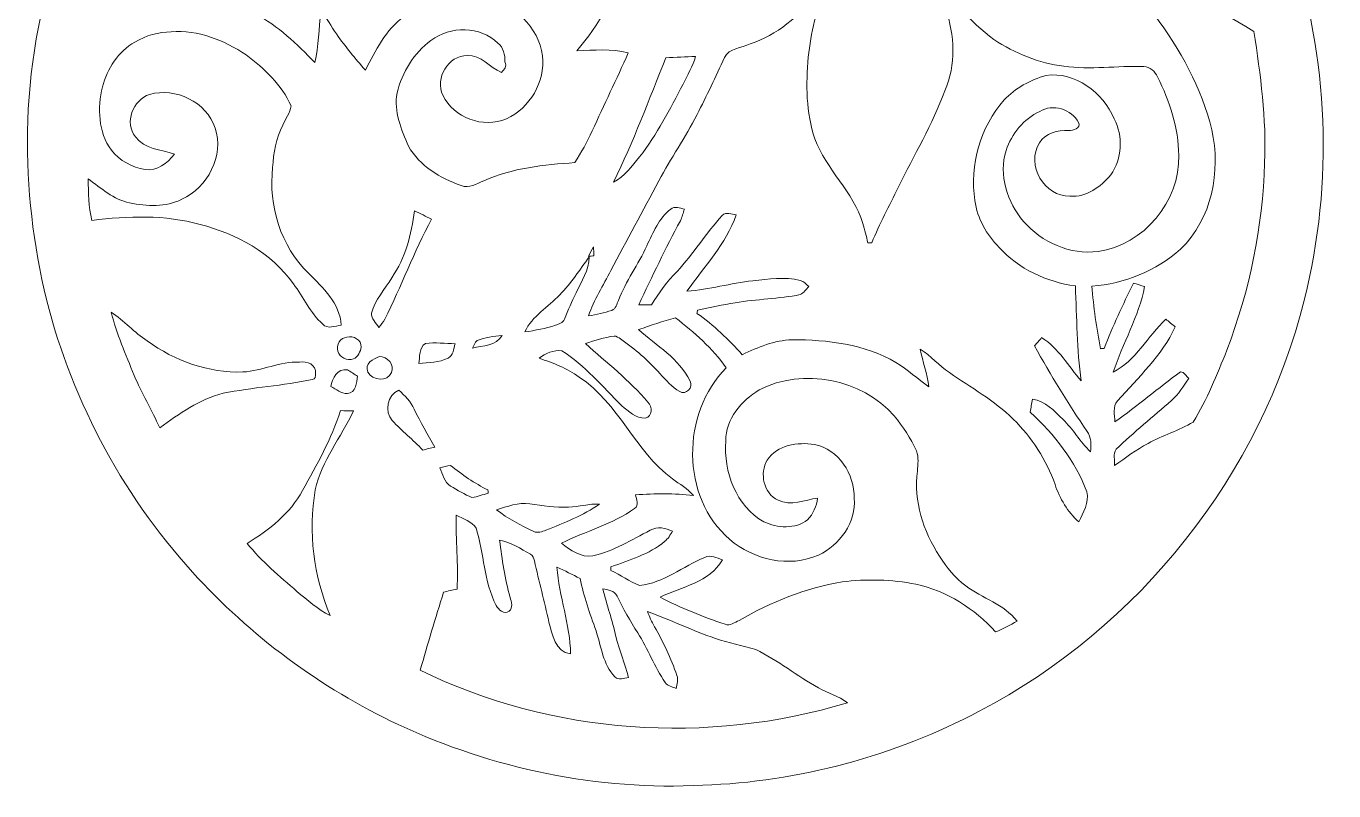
# Model space of a CAD drawing. Header units: centimetres. Extents: x -15.2 to 15.4, y -16.2 to 16.3.
# Drawn here: x -15.16 to 15.38, y -16.21 to 1.65 of the extents above; entities that cross this region are included whole.
import ezdxf

# ---------------------------------------------------------------- set-up
doc = ezdxf.new("R2010")
doc.units = ezdxf.units.CM
doc.header["$MEASUREMENT"] = 0
doc.layers.add('Layer 1', color=7, linetype='Continuous')

msp = doc.modelspace()

# ---------------------------------------------------------------- linework, layer by layer
at = {"layer": 'Layer 1', "color": 253, "lineweight": 9}
for points, knots in [([(-1.9991, 15.10777), (-1.53308, 15.87329), (-0.5386, 16.25571), (0.32324, 16.02958), (0.32324, 16.02958), (1.0683, 15.85918), (1.66979, 15.23688), (1.87475, 14.5091), (1.87475, 14.5091), (1.92591, 14.27944), (1.90686, 14.04132), (1.93473, 13.80884), (1.93473, 13.80884), (1.95272, 13.68008), (2.15521, 13.74287), (2.22436, 13.69066), (2.22436, 13.69066), (4.87195, 13.30331), (7.41232, 12.20229), (9.49723, 10.52377), (9.49723, 10.52377), (11.73984, 8.7366), (13.46351, 6.29891), (14.36698, 3.57476), (14.36698, 3.57476), (15.25562, 0.91587), (15.37839, -2.00231), (14.68942, -4.72117), (14.68942, -4.72117), (13.684, -8.81657), (10.83073, -12.39586), (7.09834, -14.34601), (7.09834, -14.34601), (5.11114, -15.39129), (2.88899, -15.99594), (0.64356, -16.07392), (0.64356, -16.07392), (-1.79872, -16.20549), (-4.26146, -15.6901), (-6.47409, -14.65716), (-6.47409, -14.65716), (-8.28595, -13.79815), (-9.93413, -12.58812), (-11.27574, -11.09587), (-11.27574, -11.09587), (-12.96308, -9.2392), (-14.17099, -6.94897), (-14.73896, -4.50456), (-14.73896, -4.50456), (-15.03918, -3.21128), (-15.16194, -1.87884), (-15.12526, -0.55274), (-15.12526, -0.55274), (-15.01166, 2.37743), (-14.00519, 5.26668), (-12.26811, 7.62994), (-12.26811, 7.62994), (-10.55184, 10.00484), (-8.11379, 11.83787), (-5.37695, 12.87363), (-5.37695, 12.87363), (-4.39693, 13.25216), (-3.37141, 13.49275), (-2.33953, 13.67972), (-2.33953, 13.67972), (-2.34694, 14.1722), (-2.29826, 14.69678), (-1.9991, 15.10777), (-1.9991, 15.10777), (-1.9991, 15.10777), (-1.9991, 15.10777), (-1.9991, 15.10777)], [0, 0, 0, 0, 0.05263158, 0.05263158, 0.05263158, 0.05263158, 0.10526316, 0.10526316, 0.10526316, 0.10526316, 0.15789474, 0.15789474, 0.15789474, 0.15789474, 0.21052632, 0.21052632, 0.21052632, 0.21052632, 0.26315789, 0.26315789, 0.26315789, 0.26315789, 0.31578947, 0.31578947, 0.31578947, 0.31578947, 0.36842105, 0.36842105, 0.36842105, 0.36842105, 0.42105263, 0.42105263, 0.42105263, 0.42105263, 0.47368421, 0.47368421, 0.47368421, 0.47368421, 0.52631579, 0.52631579, 0.52631579, 0.52631579, 0.57894737, 0.57894737, 0.57894737, 0.57894737, 0.63157895, 0.63157895, 0.63157895, 0.63157895, 0.68421053, 0.68421053, 0.68421053, 0.68421053, 0.73684211, 0.73684211, 0.73684211, 0.73684211, 0.78947368, 0.78947368, 0.78947368, 0.78947368, 0.84210526, 0.84210526, 0.84210526, 0.84210526, 0.89473684, 0.89473684, 0.89473684, 0.89473684, 1, 1, 1, 1]), ([(-10.1532, 6.50281), (-10.34617, 6.19554), (-10.63933, 5.974), (-10.87569, 5.70342), (-10.87569, 5.70342), (-10.54091, 5.60499), (-10.1913, 5.51221), (-9.90414, 5.30478), (-9.90414, 5.30478), (-9.47728, 5.02114), (-9.07512, 4.63803), (-8.91883, 4.13603), (-8.91883, 4.13603), (-8.79607, 3.69717), (-8.84192, 3.21492), (-9.02326, 2.79865), (-9.02326, 2.79865), (-9.18201, 2.42999), (-9.50656, 2.17705), (-9.8156, 1.93998), (-9.8156, 1.93998), (-9.27514, 1.66094), (-8.83558, 1.2369), (-8.42, 0.80051), (-8.42, 0.80051), (-8.32616, 1.19104), (-8.32475, 1.59497), (-8.28595, 1.99219), (-8.28595, 1.99219), (-8.12261, 1.85038), (-8.04254, 1.64083), (-7.91589, 1.46973), (-7.91589, 1.46973), (-7.70563, 1.17622), (-7.47668, 0.89576), (-7.23961, 0.62377), (-7.23961, 0.62377), (-7.00219, 1.08062), (-6.76336, 1.56251), (-6.34109, 1.87966), (-6.34109, 1.87966), (-5.82251, 2.31287), (-5.09226, 2.47268), (-4.43926, 2.29417), (-4.43926, 2.29417), (-3.77781, 2.18834), (-3.18796, 1.63377), (-3.10224, 0.96032), (-3.10224, 0.96032), (-3.03521, 0.35354), (-3.39681, -0.25853), (-3.94608, -0.51217), (-3.94608, -0.51217), (-4.4883, -0.73972), (-5.17692, -0.49207), (-5.43127, 0.03957), (-5.43127, 0.03957), (-5.62319, 0.42974), (-5.30075, 0.97302), (-4.86189, 0.9642), (-4.86189, 0.9642), (-4.53451, 0.99136), (-4.33484, 0.67916), (-4.05897, 0.57403), (-4.05897, 0.57403), (-3.99335, 0.63576), (-3.92879, 0.71831), (-3.98065, 0.82238), (-3.98065, 0.82238), (-3.97677, 0.97972), (-4.01522, 1.154), (-4.1454, 1.25524), (-4.1454, 1.25524), (-4.55497, 1.66023), (-5.26088, 1.66376), (-5.7075, 1.31592), (-5.7075, 1.31592), (-6.11143, 1.02841), (-6.38377, 0.57262), (-6.49631, 0.09319), (-6.49631, 0.09319), (-6.58345, -0.34355), (-6.39894, -0.76088), (-6.2342, -1.15282), (-6.2342, -1.15282), (-5.97208, -1.61178), (-5.48913, -1.90212), (-5.00089, -2.07145), (-5.00089, -2.07145), (-4.81815, -2.14412), (-4.6407, -2.02206), (-4.47525, -1.96068), (-4.47525, -1.96068), (-3.8085, -1.658), (-3.07013, -1.58497), (-2.34835, -1.53347), (-2.34835, -1.53347), (-2.1963, -1.2964), (-2.06189, -1.0484), (-1.94089, -0.7944), (-1.94089, -0.7944), (-1.6689, -0.18303), (-1.36763, 0.41563), (-1.10199, 1.02946), (-1.10199, 1.02946), (-1.49322, 1.13918), (-1.90032, 1.08732), (-2.30037, 1.07885), (-2.30037, 1.07885), (-1.78391, 1.68598), (-1.40573, 2.39225), (-1.02473, 3.08757), (-1.02473, 3.08757), (-0.74603, 3.57723), (-0.27719, 3.91378), (0.17472, 4.23057), (0.17472, 4.23057), (0.03219, 4.27502), (-0.11774, 4.39708), (-0.27049, 4.34593), (-0.27049, 4.34593), (-0.8307, 3.99562), (-1.31612, 3.52043), (-1.92219, 3.24526), (-1.92219, 3.24526), (-2.03967, 3.17224), (-2.22876, 3.29712), (-2.12398, 3.44493), (-2.12398, 3.44493), (-1.69994, 3.81253), (-1.24098, 4.13779), (-0.80742, 4.4941), (-0.80742, 4.4941), (-0.80636, 4.52161), (-0.80389, 4.57594), (-0.80248, 4.6031), (-0.80248, 4.6031), (-0.96899, 4.62392), (-1.15349, 4.66731), (-1.30377, 4.56853), (-1.30377, 4.56853), (-1.81636, 4.27149), (-2.33353, 3.93847), (-2.92655, 3.8337), (-2.92655, 3.8337), (-2.95054, 3.92295), (-2.98017, 4.01608), (-3.00346, 4.10357), (-3.00346, 4.10357), (-2.54661, 4.35404), (-2.04214, 4.53078), (-1.6629, 4.90508), (-1.6629, 4.90508), (-2.25345, 4.85393), (-2.84047, 4.76997), (-3.43138, 4.72481), (-3.43138, 4.72481), (-3.46242, 4.79607), (-3.4977, 4.86628), (-3.51499, 4.94212), (-3.51499, 4.94212), (-3.40704, 5.08041), (-3.21971, 5.09311), (-3.06026, 5.12274), (-3.06026, 5.12274), (-2.7043, 5.16684), (-2.35223, 5.23387), (-1.99981, 5.29984), (-1.99981, 5.29984), (-2.26439, 5.55102), (-2.61505, 5.6759), (-2.92056, 5.8664), (-2.92056, 5.8664), (-3.02709, 5.90238), (-3.14104, 6.03044), (-3.25816, 5.95953), (-3.25816, 5.95953), (-3.52804, 5.81384), (-3.78662, 5.63956), (-4.08225, 5.54643), (-4.08225, 5.54643), (-4.82838, 5.26562), (-5.65494, 5.29878), (-6.42258, 5.472), (-6.42258, 5.472), (-7.65695, 5.75598), (-8.76996, 6.41356), (-9.78385, 7.15192), (-9.78385, 7.15192), (-9.91896, 6.94202), (-10.00398, 6.70425), (-10.1532, 6.50281), (-10.1532, 6.50281), (-10.1532, 6.50281), (-10.1532, 6.50281), (-10.1532, 6.50281)], [0, 0, 0, 0, 0.02, 0.02, 0.02, 0.02, 0.04, 0.04, 0.04, 0.04, 0.06, 0.06, 0.06, 0.06, 0.08, 0.08, 0.08, 0.08, 0.1, 0.1, 0.1, 0.1, 0.12, 0.12, 0.12, 0.12, 0.14, 0.14, 0.14, 0.14, 0.16, 0.16, 0.16, 0.16, 0.18, 0.18, 0.18, 0.18, 0.2, 0.2, 0.2, 0.2, 0.22, 0.22, 0.22, 0.22, 0.24, 0.24, 0.24, 0.24, 0.26, 0.26, 0.26, 0.26, 0.28, 0.28, 0.28, 0.28, 0.3, 0.3, 0.3, 0.3, 0.32, 0.32, 0.32, 0.32, 0.34, 0.34, 0.34, 0.34, 0.36, 0.36, 0.36, 0.36, 0.38, 0.38, 0.38, 0.38, 0.4, 0.4, 0.4, 0.4, 0.42, 0.42, 0.42, 0.42, 0.44, 0.44, 0.44, 0.44, 0.46, 0.46, 0.46, 0.46, 0.48, 0.48, 0.48, 0.48, 0.5, 0.5, 0.5, 0.5, 0.52, 0.52, 0.52, 0.52, 0.54, 0.54, 0.54, 0.54, 0.56, 0.56, 0.56, 0.56, 0.58, 0.58, 0.58, 0.58, 0.6, 0.6, 0.6, 0.6, 0.62, 0.62, 0.62, 0.62, 0.64, 0.64, 0.64, 0.64, 0.66, 0.66, 0.66, 0.66, 0.68, 0.68, 0.68, 0.68, 0.7, 0.7, 0.7, 0.7, 0.72, 0.72, 0.72, 0.72, 0.74, 0.74, 0.74, 0.74, 0.76, 0.76, 0.76, 0.76, 0.78, 0.78, 0.78, 0.78, 0.8, 0.8, 0.8, 0.8, 0.82, 0.82, 0.82, 0.82, 0.84, 0.84, 0.84, 0.84, 0.86, 0.86, 0.86, 0.86, 0.88, 0.88, 0.88, 0.88, 0.9, 0.9, 0.9, 0.9, 0.92, 0.92, 0.92, 0.92, 0.94, 0.94, 0.94, 0.94, 0.96, 0.96, 0.96, 0.96, 1, 1, 1, 1]), ([(5.47274, 3.92824), (5.30059, 3.7455), (5.35985, 3.46046), (5.49709, 3.27595), (5.49709, 3.27595), (5.79024, 2.88508), (6.13103, 2.51501), (6.312, 2.05428), (6.312, 2.05428), (6.5272, 1.44398), (6.55718, 0.74654), (6.29472, 0.14505), (6.29472, 0.14505), (6.00262, -0.64094), (5.57611, -1.36554), (5.20109, -2.11273), (5.20109, -2.11273), (4.99543, -2.54382), (4.77424, -2.96751), (4.58514, -3.40636), (4.58514, -3.40636), (4.56328, -3.40672), (4.51953, -3.40742), (4.49766, -3.40777), (4.49766, -3.40777), (4.4585, -3.25608), (4.41829, -3.10368), (4.37559, -2.95375), (4.37559, -2.95375), (4.16005, -2.21186), (3.51729, -1.69645), (3.25694, -0.97572), (3.25694, -0.97572), (3.04774, -0.36436), (3.05021, 0.29428), (3.10418, 0.93069), (3.10418, 0.93069), (3.17086, 1.4916), (3.26681, 2.08286), (3.60478, 2.55205), (3.60478, 2.55205), (3.87112, 2.99726), (4.27893, 3.33381), (4.55022, 3.77443), (4.55022, 3.77443), (4.4592, 3.79277), (4.36854, 3.80971), (4.27788, 3.82593), (4.27788, 3.82593), (4.01188, 3.31299), (3.63406, 2.87061), (3.28904, 2.41024), (3.28904, 2.41024), (2.8971, 1.88742), (2.375, 1.44151), (1.74528, 1.23972), (1.74528, 1.23972), (1.54914, 1.14024), (1.25492, 1.14482), (1.14768, 0.9194), (1.14768, 0.9194), (0.93425, 0.4749), (0.73669, 0.02228), (0.50527, -0.41375), (0.50527, -0.41375), (0.23716, -0.94574), (-0.10962, -1.43292), (-0.38549, -1.96068), (-0.38549, -1.96068), (-0.75274, -2.66094), (-1.14114, -3.34957), (-1.50486, -4.0516), (-1.50486, -4.0516), (-1.68477, -4.40226), (-1.90456, -4.73634), (-2.02521, -5.11487), (-2.02521, -5.11487), (-1.84176, -5.08559), (-1.66114, -5.04078), (-1.48404, -4.98399), (-1.48404, -4.98399), (-1.38562, -4.95047), (-1.36833, -4.83511), (-1.32776, -4.75292), (-1.32776, -4.75292), (-1.15808, -4.30207), (-0.8628, -3.91436), (-0.66736, -3.47551), (-0.66736, -3.47551), (-0.51884, -3.17141), (-0.38585, -2.83239), (-0.10856, -2.62108), (-0.10856, -2.62108), (-0.01684, -2.53818), (0.10804, -2.60027), (0.21141, -2.62143), (0.21141, -2.62143), (0.18036, -2.70998), (0.1592, -2.80417), (0.11898, -2.89025), (0.11898, -2.89025), (-0.23204, -3.53089), (-0.53966, -4.19448), (-0.85645, -4.85205), (-0.85645, -4.85205), (-0.75803, -4.8531), (-0.65925, -4.85416), (-0.56047, -4.85488), (-0.56047, -4.85488), (-0.38232, -4.579), (-0.19323, -4.31018), (0.03854, -4.07594), (0.03854, -4.07594), (0.42096, -3.66495), (0.71447, -3.18059), (1.09653, -2.7696), (1.09653, -2.7696), (1.18296, -2.67611), (1.31384, -2.73573), (1.41755, -2.7569), (1.41755, -2.7569), (1.18366, -3.43564), (0.67284, -3.95987), (0.27103, -4.53913), (0.27103, -4.53913), (0.78926, -4.49645), (1.29161, -4.35004), (1.80843, -4.29466), (1.80843, -4.29466), (2.17639, -4.26079), (2.55315, -4.18988), (2.91792, -4.28443), (2.91792, -4.28443), (2.9987, -4.30665), (3.05374, -4.37544), (3.11653, -4.42695), (3.11653, -4.42695), (3.05338, -4.49327), (2.99976, -4.57512), (2.91545, -4.61605), (2.91545, -4.61605), (2.4145, -4.71552), (1.90156, -4.72188), (1.3985, -4.80583), (1.3985, -4.80583), (1.10323, -4.85346), (0.81113, -4.91837), (0.51938, -4.98222), (0.51938, -4.98222), (0.5155, -5.00092), (0.50809, -5.03831), (0.50456, -5.05736), (0.50456, -5.05736), (0.9025, -5.32443), (1.23834, -5.6698), (1.5629, -6.0201), (1.5629, -6.0201), (1.92838, -5.84583), (2.31326, -5.68355), (2.72354, -5.67121), (2.72354, -5.67121), (3.55433, -5.66838), (4.42393, -5.77351), (5.15135, -6.20461), (5.15135, -6.20461), (5.429, -6.36336), (5.65866, -6.59019), (5.92112, -6.77117), (5.92112, -6.77117), (5.88232, -6.47025), (5.77719, -6.1852), (5.71969, -5.88887), (5.71969, -5.88887), (5.96275, -6.05009), (6.15925, -6.27058), (6.39879, -6.43673), (6.39879, -6.43673), (6.90149, -6.78951), (7.45006, -7.08796), (7.89104, -7.52188), (7.89104, -7.52188), (8.32354, -7.95156), (8.66008, -8.47579), (8.86788, -9.04941), (8.86788, -9.04941), (8.97406, -9.38208), (9.1628, -9.68934), (9.42068, -9.92606), (9.42068, -9.92606), (9.51699, -9.70451), (9.67467, -9.47626), (9.60695, -9.22403), (9.60695, -9.22403), (9.3406, -8.50118), (8.85341, -7.88136), (8.28897, -7.3656), (8.28897, -7.3656), (8.30342, -7.26082), (8.32177, -7.15993), (8.33871, -7.05692), (8.33871, -7.05692), (8.6368, -7.09925), (8.84459, -7.32997), (9.04815, -7.52893), (9.04815, -7.52893), (9.28733, -7.76106), (9.45702, -8.05387), (9.69372, -8.28811), (9.69372, -8.28811), (9.7156, -8.12688), (9.71737, -7.94556), (9.61647, -7.80975), (9.61647, -7.80975), (9.17021, -7.16734), (8.76698, -6.49565), (8.3881, -5.81197), (8.3881, -5.81197), (8.44349, -5.74846), (8.49887, -5.68532), (8.55426, -5.62182), (8.55426, -5.62182), (8.95325, -5.86947), (9.17797, -6.28927), (9.47994, -6.63182), (9.47994, -6.63182), (9.372, -5.89734), (9.37976, -5.15402), (9.34166, -4.41426), (9.34166, -4.41426), (8.66962, -4.32217), (8.02015, -4.01843), (7.56013, -3.51326), (7.56013, -3.51326), (7.26874, -3.21481), (7.05213, -2.83945), (6.99427, -2.42211), (6.99427, -2.42211), (6.87362, -1.58921), (7.1188, -0.70585), (7.67584, -0.07085), (7.67584, -0.07085), (7.94078, 0.20361), (8.28685, 0.39729), (8.65268, 0.50065), (8.65268, 0.50065), (9.34307, 0.59943), (9.98724, 0.10342), (10.24794, -0.51006), (10.24794, -0.51006), (10.46102, -0.91716), (10.43562, -1.44598), (10.16645, -1.82027), (10.16645, -1.82027), (9.93327, -2.09826), (9.60024, -2.35085), (9.21642, -2.31522), (9.21642, -2.31522), (8.61882, -2.34097), (8.18067, -1.57968), (8.50169, -1.0745), (8.50169, -1.0745), (8.64245, -0.84379), (8.92891, -0.76441), (9.18607, -0.78558), (9.18607, -0.78558), (9.28662, -0.78452), (9.47712, -0.73337), (9.41504, -0.59931), (9.41504, -0.59931), (9.26016, -0.28781), (8.8079, -0.1474), (8.5084, -0.33896), (8.5084, -0.33896), (8.13056, -0.51323), (7.85717, -0.86037), (7.72347, -1.24807), (7.72347, -1.24807), (7.54567, -1.82592), (7.74992, -2.45916), (8.13127, -2.90754), (8.13127, -2.90754), (8.5592, -3.39119), (9.21748, -3.69882), (9.87047, -3.60674), (9.87047, -3.60674), (10.93798, -3.46492), (11.79064, -2.43658), (11.75501, -1.36413), (11.75501, -1.36413), (11.75078, -0.72419), (11.54758, -0.10013), (11.26077, 0.46678), (11.26077, 0.46678), (11.20468, 0.59802), (11.08544, 0.69785), (10.94045, 0.70879), (10.94045, 0.70879), (10.31885, 0.73137), (9.69372, 0.62977), (9.07425, 0.71902), (9.07425, 0.71902), (8.48758, 0.78464), (7.93372, 1.02594), (7.43807, 1.33815), (7.43807, 1.33815), (6.88068, 1.76077), (6.37268, 2.29982), (6.15466, 2.97786), (6.15466, 2.97786), (6.04565, 3.31829), (6.00226, 3.69117), (5.78107, 3.98504), (5.78107, 3.98504), (5.70734, 4.07923), (5.48862, 4.08946), (5.47274, 3.92824), (5.47274, 3.92824), (5.47274, 3.92824), (5.47274, 3.92824), (5.47274, 3.92824)], [0, 0, 0, 0, 0.01234568, 0.01234568, 0.01234568, 0.01234568, 0.02469136, 0.02469136, 0.02469136, 0.02469136, 0.03703704, 0.03703704, 0.03703704, 0.03703704, 0.04938272, 0.04938272, 0.04938272, 0.04938272, 0.0617284, 0.0617284, 0.0617284, 0.0617284, 0.07407407, 0.07407407, 0.07407407, 0.07407407, 0.08641975, 0.08641975, 0.08641975, 0.08641975, 0.09876543, 0.09876543, 0.09876543, 0.09876543, 0.11111111, 0.11111111, 0.11111111, 0.11111111, 0.12345679, 0.12345679, 0.12345679, 0.12345679, 0.13580247, 0.13580247, 0.13580247, 0.13580247, 0.14814815, 0.14814815, 0.14814815, 0.14814815, 0.16049383, 0.16049383, 0.16049383, 0.16049383, 0.17283951, 0.17283951, 0.17283951, 0.17283951, 0.18518519, 0.18518519, 0.18518519, 0.18518519, 0.19753086, 0.19753086, 0.19753086, 0.19753086, 0.20987654, 0.20987654, 0.20987654, 0.20987654, 0.22222222, 0.22222222, 0.22222222, 0.22222222, 0.2345679, 0.2345679, 0.2345679, 0.2345679, 0.24691358, 0.24691358, 0.24691358, 0.24691358, 0.25925926, 0.25925926, 0.25925926, 0.25925926, 0.27160494, 0.27160494, 0.27160494, 0.27160494, 0.28395062, 0.28395062, 0.28395062, 0.28395062, 0.2962963, 0.2962963, 0.2962963, 0.2962963, 0.30864198, 0.30864198, 0.30864198, 0.30864198, 0.32098765, 0.32098765, 0.32098765, 0.32098765, 0.33333333, 0.33333333, 0.33333333, 0.33333333, 0.34567901, 0.34567901, 0.34567901, 0.34567901, 0.35802469, 0.35802469, 0.35802469, 0.35802469, 0.37037037, 0.37037037, 0.37037037, 0.37037037, 0.38271605, 0.38271605, 0.38271605, 0.38271605, 0.39506173, 0.39506173, 0.39506173, 0.39506173, 0.40740741, 0.40740741, 0.40740741, 0.40740741, 0.41975309, 0.41975309, 0.41975309, 0.41975309, 0.43209877, 0.43209877, 0.43209877, 0.43209877, 0.44444444, 0.44444444, 0.44444444, 0.44444444, 0.45679012, 0.45679012, 0.45679012, 0.45679012, 0.4691358, 0.4691358, 0.4691358, 0.4691358, 0.48148148, 0.48148148, 0.48148148, 0.48148148, 0.49382716, 0.49382716, 0.49382716, 0.49382716, 0.50617284, 0.50617284, 0.50617284, 0.50617284, 0.51851852, 0.51851852, 0.51851852, 0.51851852, 0.5308642, 0.5308642, 0.5308642, 0.5308642, 0.54320988, 0.54320988, 0.54320988, 0.54320988, 0.55555556, 0.55555556, 0.55555556, 0.55555556, 0.56790123, 0.56790123, 0.56790123, 0.56790123, 0.58024691, 0.58024691, 0.58024691, 0.58024691, 0.59259259, 0.59259259, 0.59259259, 0.59259259, 0.60493827, 0.60493827, 0.60493827, 0.60493827, 0.61728395, 0.61728395, 0.61728395, 0.61728395, 0.62962963, 0.62962963, 0.62962963, 0.62962963, 0.64197531, 0.64197531, 0.64197531, 0.64197531, 0.65432099, 0.65432099, 0.65432099, 0.65432099, 0.66666667, 0.66666667, 0.66666667, 0.66666667, 0.67901235, 0.67901235, 0.67901235, 0.67901235, 0.69135802, 0.69135802, 0.69135802, 0.69135802, 0.7037037, 0.7037037, 0.7037037, 0.7037037, 0.71604938, 0.71604938, 0.71604938, 0.71604938, 0.72839506, 0.72839506, 0.72839506, 0.72839506, 0.74074074, 0.74074074, 0.74074074, 0.74074074, 0.75308642, 0.75308642, 0.75308642, 0.75308642, 0.7654321, 0.7654321, 0.7654321, 0.7654321, 0.77777778, 0.77777778, 0.77777778, 0.77777778, 0.79012346, 0.79012346, 0.79012346, 0.79012346, 0.80246914, 0.80246914, 0.80246914, 0.80246914, 0.81481481, 0.81481481, 0.81481481, 0.81481481, 0.82716049, 0.82716049, 0.82716049, 0.82716049, 0.83950617, 0.83950617, 0.83950617, 0.83950617, 0.85185185, 0.85185185, 0.85185185, 0.85185185, 0.86419753, 0.86419753, 0.86419753, 0.86419753, 0.87654321, 0.87654321, 0.87654321, 0.87654321, 0.88888889, 0.88888889, 0.88888889, 0.88888889, 0.90123457, 0.90123457, 0.90123457, 0.90123457, 0.91358025, 0.91358025, 0.91358025, 0.91358025, 0.92592593, 0.92592593, 0.92592593, 0.92592593, 0.9382716, 0.9382716, 0.9382716, 0.9382716, 0.95061728, 0.95061728, 0.95061728, 0.95061728, 0.96296296, 0.96296296, 0.96296296, 0.96296296, 0.97530864, 0.97530864, 0.97530864, 0.97530864, 1, 1, 1, 1]), ([(10.39964, 3.08898), (10.55909, 2.63707), (10.90764, 2.29206), (11.19092, 1.91705), (11.19092, 1.91705), (11.78253, 1.10849), (12.29511, 0.21843), (12.52618, -0.76512), (12.52618, -0.76512), (12.74561, -1.73808), (12.53218, -2.84897), (11.79805, -3.55876), (11.79805, -3.55876), (11.22514, -4.05865), (10.4896, -4.3691), (9.72971, -4.41672), (9.72971, -4.41672), (9.7611, -4.90814), (9.84084, -5.39533), (9.9255, -5.88005), (9.9255, -5.88005), (9.94667, -5.87829), (9.98936, -5.87405), (10.01052, -5.87194), (10.01052, -5.87194), (10.22007, -5.35688), (10.44938, -4.84852), (10.70091, -4.35251), (10.70091, -4.35251), (10.78205, -4.37121), (10.87659, -4.40226), (10.9602, -4.42766), (10.9602, -4.42766), (10.82297, -5.12968), (10.44691, -5.75446), (10.22501, -6.42862), (10.22501, -6.42862), (10.75489, -6.15486), (11.03287, -5.58689), (11.45832, -5.19212), (11.45832, -5.19212), (11.51159, -5.23587), (11.61813, -5.32372), (11.6714, -5.36782), (11.6714, -5.36782), (11.37013, -6.04727), (10.80639, -6.54715), (10.3259, -7.09572), (10.3259, -7.09572), (10.20348, -7.22731), (10.26241, -7.42628), (10.26593, -7.5875), (10.26593, -7.5875), (10.79157, -7.21814), (11.27947, -6.79763), (11.79699, -6.41768), (11.79699, -6.41768), (11.88519, -6.42756), (11.93105, -6.51893), (11.99208, -6.57361), (11.99208, -6.57361), (11.87037, -6.75459), (11.75007, -6.9398), (11.58603, -7.0862), (11.58603, -7.0862), (11.16058, -7.47355), (10.70514, -7.82774), (10.29239, -8.22885), (10.29239, -8.22885), (10.21796, -8.34032), (10.26382, -8.4832), (10.25852, -8.60914), (10.25852, -8.60914), (10.51359, -8.42922), (10.763, -8.23978), (11.03817, -8.09126), (11.03817, -8.09126), (11.3786, -7.90147), (11.7603, -7.79634), (12.09297, -7.59279), (12.09297, -7.59279), (12.42105, -7.0675), (12.64895, -6.48542), (12.88178, -5.91321), (12.88178, -5.91321), (13.40883, -4.51656), (13.7228, -3.03418), (13.75879, -1.53982), (13.75879, -1.53982), (13.80853, -0.51006), (13.66707, 0.51441), (13.51079, 1.529), (13.51079, 1.529), (12.51877, 2.13295), (11.5003, 2.70657), (10.39964, 3.08898), (10.39964, 3.08898), (10.39964, 3.08898), (10.39964, 3.08898), (10.39964, 3.08898)], [0, 0, 0, 0, 0.03846154, 0.03846154, 0.03846154, 0.03846154, 0.07692308, 0.07692308, 0.07692308, 0.07692308, 0.11538462, 0.11538462, 0.11538462, 0.11538462, 0.15384615, 0.15384615, 0.15384615, 0.15384615, 0.19230769, 0.19230769, 0.19230769, 0.19230769, 0.23076923, 0.23076923, 0.23076923, 0.23076923, 0.26923077, 0.26923077, 0.26923077, 0.26923077, 0.30769231, 0.30769231, 0.30769231, 0.30769231, 0.34615385, 0.34615385, 0.34615385, 0.34615385, 0.38461538, 0.38461538, 0.38461538, 0.38461538, 0.42307692, 0.42307692, 0.42307692, 0.42307692, 0.46153846, 0.46153846, 0.46153846, 0.46153846, 0.5, 0.5, 0.5, 0.5, 0.53846154, 0.53846154, 0.53846154, 0.53846154, 0.57692308, 0.57692308, 0.57692308, 0.57692308, 0.61538462, 0.61538462, 0.61538462, 0.61538462, 0.65384615, 0.65384615, 0.65384615, 0.65384615, 0.69230769, 0.69230769, 0.69230769, 0.69230769, 0.73076923, 0.73076923, 0.73076923, 0.73076923, 0.76923077, 0.76923077, 0.76923077, 0.76923077, 0.80769231, 0.80769231, 0.80769231, 0.80769231, 0.84615385, 0.84615385, 0.84615385, 0.84615385, 0.88461538, 0.88461538, 0.88461538, 0.88461538, 0.92307692, 0.92307692, 0.92307692, 0.92307692, 1, 1, 1, 1]), ([(-12.62053, 1.27888), (-13.01071, 1.06368), (-13.26647, 0.6594), (-13.37901, 0.23607), (-13.37901, 0.23607), (-13.49824, -0.25359), (-13.48378, -0.82544), (-13.16981, -1.24242), (-13.16981, -1.24242), (-12.98389, -1.48972), (-12.68791, -1.64389), (-12.38594, -1.69469), (-12.38594, -1.69469), (-12.10266, -1.74337), (-11.86524, -1.54546), (-11.69943, -1.3405), (-11.69943, -1.3405), (-12.00846, -1.22373), (-12.39969, -1.22232), (-12.6103, -0.93092), (-12.6103, -0.93092), (-12.88018, -0.60672), (-12.66463, -0.06873), (-12.28081, 0.05897), (-12.28081, 0.05897), (-11.67403, 0.22548), (-10.94837, -0.11389), (-10.74799, -0.72596), (-10.74799, -0.72596), (-10.53068, -1.36872), (-10.92297, -2.11802), (-11.52657, -2.3893), (-11.52657, -2.3893), (-11.90192, -2.5858), (-12.34466, -2.54982), (-12.74718, -2.47503), (-12.74718, -2.47503), (-13.12112, -2.39777), (-13.41111, -2.12613), (-13.71485, -1.91376), (-13.71485, -1.91376), (-13.70921, -2.23832), (-13.70462, -2.56675), (-13.62489, -2.88355), (-13.62489, -2.88355), (-12.78669, -2.78371), (-11.91956, -2.74491), (-11.10006, -2.97809), (-11.10006, -2.97809), (-10.25338, -3.1947), (-9.43142, -3.6399), (-8.91989, -4.36698), (-8.91989, -4.36698), (-8.68142, -4.67107), (-8.53043, -5.04607), (-8.23656, -5.30502), (-8.23656, -5.30502), (-8.12297, -5.43308), (-7.94834, -5.34524), (-7.80441, -5.33325), (-7.80441, -5.33325), (-7.83157, -4.81854), (-8.22668, -4.45799), (-8.5664, -4.11792), (-8.5664, -4.11792), (-9.21692, -3.4875), (-9.50692, -2.53853), (-9.40567, -1.64777), (-9.40567, -1.64777), (-9.3845, -1.30698), (-9.32418, -0.96373), (-9.16613, -0.65787), (-9.16613, -0.65787), (-9.10898, -0.50653), (-8.99609, -0.37283), (-8.97246, -0.2109), (-8.97246, -0.2109), (-9.194, 0.27911), (-9.6004, 0.6661), (-10.02515, 0.98431), (-10.02515, 0.98431), (-10.53879, 1.32156), (-11.14804, 1.5738), (-11.77422, 1.5223), (-11.77422, 1.5223), (-12.06879, 1.50854), (-12.37077, 1.44151), (-12.62053, 1.27888), (-12.62053, 1.27888), (-12.62053, 1.27888), (-12.62053, 1.27888), (-12.62053, 1.27888)], [0, 0, 0, 0, 0.04166667, 0.04166667, 0.04166667, 0.04166667, 0.08333333, 0.08333333, 0.08333333, 0.08333333, 0.125, 0.125, 0.125, 0.125, 0.16666667, 0.16666667, 0.16666667, 0.16666667, 0.20833333, 0.20833333, 0.20833333, 0.20833333, 0.25, 0.25, 0.25, 0.25, 0.29166667, 0.29166667, 0.29166667, 0.29166667, 0.33333333, 0.33333333, 0.33333333, 0.33333333, 0.375, 0.375, 0.375, 0.375, 0.41666667, 0.41666667, 0.41666667, 0.41666667, 0.45833333, 0.45833333, 0.45833333, 0.45833333, 0.5, 0.5, 0.5, 0.5, 0.54166667, 0.54166667, 0.54166667, 0.54166667, 0.58333333, 0.58333333, 0.58333333, 0.58333333, 0.625, 0.625, 0.625, 0.625, 0.66666667, 0.66666667, 0.66666667, 0.66666667, 0.70833333, 0.70833333, 0.70833333, 0.70833333, 0.75, 0.75, 0.75, 0.75, 0.79166667, 0.79166667, 0.79166667, 0.79166667, 0.83333333, 0.83333333, 0.83333333, 0.83333333, 0.875, 0.875, 0.875, 0.875, 0.91666667, 0.91666667, 0.91666667, 0.91666667, 1, 1, 1, 1]), ([(-0.22145, 0.91305), (-0.61551, -0.05991), (-0.97781, -1.04699), (-1.44453, -1.98855), (-1.44453, -1.98855), (-1.17819, -1.87107), (-1.02367, -1.61002), (-0.83529, -1.40188), (-0.83529, -1.40188), (-0.43206, -0.87659), (-0.12479, -0.28781), (0.18071, 0.2971), (0.18071, 0.2971), (0.28655, 0.50912), (0.40402, 0.71726), (0.47387, 0.9448), (0.47387, 0.9448), (0.24174, 0.9388), (0.00997, 0.9254), (-0.22145, 0.91305), (-0.22145, 0.91305), (-0.22145, 0.91305), (-0.22145, 0.91305), (-0.22145, 0.91305)], [0, 0, 0, 0, 0.14285714, 0.14285714, 0.14285714, 0.14285714, 0.28571429, 0.28571429, 0.28571429, 0.28571429, 0.42857143, 0.42857143, 0.42857143, 0.42857143, 0.57142857, 0.57142857, 0.57142857, 0.57142857, 0.71428571, 0.71428571, 0.71428571, 0.71428571, 1, 1, 1, 1]), ([(-6.09238, -2.65883), (-6.16858, -3.20563), (-6.29593, -3.7662), (-6.62437, -4.22163), (-6.62437, -4.22163), (-6.78453, -4.49327), (-7.01384, -4.73704), (-7.09991, -5.04644), (-7.09991, -5.04644), (-7.10415, -5.17837), (-6.98667, -5.27751), (-6.92811, -5.38793), (-6.92811, -5.38793), (-6.87696, -5.32584), (-6.82651, -5.26269), (-6.787, -5.19248), (-6.787, -5.19248), (-6.39824, -4.42484), (-6.1072, -3.60992), (-5.69268, -2.85532), (-5.69268, -2.85532), (-5.82639, -2.79041), (-5.95938, -2.72374), (-6.09238, -2.65883), (-6.09238, -2.65883), (-6.09238, -2.65883), (-6.09238, -2.65883), (-6.09238, -2.65883)], [0, 0, 0, 0, 0.125, 0.125, 0.125, 0.125, 0.25, 0.25, 0.25, 0.25, 0.375, 0.375, 0.375, 0.375, 0.5, 0.5, 0.5, 0.5, 0.625, 0.625, 0.625, 0.625, 0.75, 0.75, 0.75, 0.75, 1, 1, 1, 1]), ([(-2.02626, -3.7221), (-1.99522, -3.71963), (-1.93348, -3.71434), (-1.90244, -3.71187), (-1.90244, -3.71187), (-1.90526, -3.64061), (-1.90879, -3.56935), (-1.91267, -3.49844), (-1.91267, -3.49844), (-1.95359, -3.57146), (-1.99134, -3.6459), (-2.02626, -3.7221), (-2.02626, -3.7221), (-2.02626, -3.7221), (-2.02626, -3.7221), (-2.02626, -3.7221)], [0, 0, 0, 0, 0.2, 0.2, 0.2, 0.2, 0.4, 0.4, 0.4, 0.4, 0.6, 0.6, 0.6, 0.6, 1, 1, 1, 1]), ([(-2.69831, -4.61992), (-2.96853, -4.91131), (-3.34742, -5.10993), (-3.51322, -5.48811), (-3.51322, -5.48811), (-3.27227, -5.45425), (-3.03239, -5.40486), (-2.79991, -5.33219), (-2.79991, -5.33219), (-2.723, -5.3022), (-2.62916, -5.27433), (-2.59141, -5.19354), (-2.59141, -5.19354), (-2.49969, -4.98751), (-2.42349, -4.77549), (-2.31836, -4.57582), (-2.31836, -4.57582), (-2.19277, -4.30595), (-2.02027, -4.04383), (-2.01004, -3.73656), (-2.01004, -3.73656), (-2.23934, -4.03079), (-2.42984, -4.35711), (-2.69831, -4.61992), (-2.69831, -4.61992), (-2.69831, -4.61992), (-2.69831, -4.61992), (-2.69831, -4.61992)], [0, 0, 0, 0, 0.125, 0.125, 0.125, 0.125, 0.25, 0.25, 0.25, 0.25, 0.375, 0.375, 0.375, 0.375, 0.5, 0.5, 0.5, 0.5, 0.625, 0.625, 0.625, 0.625, 0.75, 0.75, 0.75, 0.75, 1, 1, 1, 1]), ([(-13.17369, -5.02598), (-13.05057, -5.53574), (-12.83326, -6.01552), (-12.64241, -6.502), (-12.64241, -6.502), (-12.45684, -6.91757), (-12.23742, -7.31727), (-12.03951, -7.72684), (-12.03951, -7.72684), (-11.58372, -7.39982), (-11.11735, -7.05833), (-10.56278, -6.92145), (-10.56278, -6.92145), (-9.87204, -6.78246), (-9.16472, -6.744), (-8.47575, -6.5976), (-8.47575, -6.5976), (-8.4066, -6.59654), (-8.40272, -6.51611), (-8.4059, -6.4639), (-8.4059, -6.4639), (-8.36815, -6.2547), (-8.61157, -6.15733), (-8.77595, -6.19614), (-8.77595, -6.19614), (-9.23316, -6.17074), (-9.64909, -6.40251), (-10.10135, -6.42227), (-10.10135, -6.42227), (-10.90286, -6.45085), (-11.69061, -6.16474), (-12.33443, -5.69731), (-12.33443, -5.69731), (-12.63429, -5.49835), (-12.87877, -5.23058), (-13.17369, -5.02598), (-13.17369, -5.02598), (-13.17369, -5.02598), (-13.17369, -5.02598), (-13.17369, -5.02598)], [0, 0, 0, 0, 0.09090909, 0.09090909, 0.09090909, 0.09090909, 0.18181818, 0.18181818, 0.18181818, 0.18181818, 0.27272727, 0.27272727, 0.27272727, 0.27272727, 0.36363636, 0.36363636, 0.36363636, 0.36363636, 0.45454545, 0.45454545, 0.45454545, 0.45454545, 0.54545455, 0.54545455, 0.54545455, 0.54545455, 0.63636364, 0.63636364, 0.63636364, 0.63636364, 0.72727273, 0.72727273, 0.72727273, 0.72727273, 0.81818182, 0.81818182, 0.81818182, 0.81818182, 1, 1, 1, 1]), ([(-0.8628, -5.4352), (-0.43488, -5.80667), (0.08335, -6.11183), (0.34476, -6.63535), (0.34476, -6.63535), (0.43119, -6.7814), (0.23892, -6.9659), (0.10134, -6.88159), (0.10134, -6.88159), (-0.08105, -6.77646), (-0.22216, -6.61418), (-0.36115, -6.46002), (-0.36115, -6.46002), (-0.63279, -6.15416), (-0.94641, -5.88817), (-1.27908, -5.65216), (-1.27908, -5.65216), (-1.32565, -5.62464), (-1.37221, -5.58195), (-1.42972, -5.58513), (-1.42972, -5.58513), (-1.66008, -5.61441), (-1.88092, -5.68849), (-2.09999, -5.76222), (-2.09999, -5.76222), (-1.60258, -6.2032), (-1.07271, -6.61912), (-0.64302, -7.12959), (-0.64302, -7.12959), (-0.52061, -7.23436), (-0.53366, -7.45662), (-0.70229, -7.50071), (-0.70229, -7.50071), (-0.91854, -7.51341), (-1.09317, -7.33173), (-1.25333, -7.21249), (-1.25333, -7.21249), (-1.69642, -6.76058), (-2.11481, -6.2734), (-2.65139, -5.92662), (-2.65139, -5.92662), (-2.84577, -5.89804), (-3.02851, -5.99541), (-3.18373, -6.10054), (-3.18373, -6.10054), (-2.856, -6.21625), (-2.52474, -6.33231), (-2.24463, -6.5461), (-2.24463, -6.5461), (-1.32247, -7.14688), (-0.94923, -8.274), (-0.06658, -8.91641), (-0.06658, -8.91641), (0.09816, -9.04588), (0.29008, -9.14501), (0.42272, -9.31187), (0.42272, -9.31187), (-0.02496, -9.25261), (-0.47933, -9.26143), (-0.92877, -9.29106), (-0.92877, -9.29106), (-0.91219, -9.39548), (-0.83846, -9.53623), (-0.95241, -9.61068), (-0.95241, -9.61068), (-1.46887, -9.98039), (-2.09647, -10.14302), (-2.66091, -10.42312), (-2.66091, -10.42312), (-2.45171, -10.58258), (-2.20301, -10.77061), (-1.92396, -10.71558), (-1.92396, -10.71558), (-1.44065, -10.60798), (-1.02261, -10.33916), (-0.58658, -10.12044), (-0.58658, -10.12044), (-0.42183, -10.02519), (-0.22745, -10.06576), (-0.06341, -10.14124), (-0.06341, -10.14124), (-0.11879, -10.22663), (-0.17065, -10.31835), (-0.25073, -10.38396), (-0.25073, -10.38396), (-0.61339, -10.68065), (-1.07235, -10.8133), (-1.50345, -10.97557), (-1.50345, -10.97557), (-1.50415, -10.99603), (-1.50556, -11.03625), (-1.50627, -11.05636), (-1.50627, -11.05636), (-1.27555, -11.15937), (-1.07553, -11.32729), (-0.83599, -11.40808), (-0.83599, -11.40808), (-0.2719, -11.35093), (0.17683, -10.96605), (0.68448, -10.75332), (0.68448, -10.75332), (0.82065, -10.687), (0.97199, -10.7632), (1.10182, -10.8133), (1.10182, -10.8133), (0.7949, -11.3414), (0.14508, -11.43277), (-0.35833, -11.6836), (-0.35833, -11.6836), (0.12921, -11.93548), (0.64038, -12.1415), (1.16108, -12.31436), (1.16108, -12.31436), (1.27715, -12.36023), (1.38474, -12.26639), (1.48776, -12.22652), (1.48776, -12.22652), (2.23495, -11.80319), (3.04068, -11.45958), (3.89335, -11.32518), (3.89335, -11.32518), (4.46627, -11.25603), (5.05116, -11.26591), (5.61774, -11.37986), (5.61774, -11.37986), (6.33775, -11.53402), (6.98828, -11.95241), (7.4804, -12.49322), (7.4804, -12.49322), (7.6522, -12.42161), (7.81589, -12.33236), (7.97958, -12.24381), (7.97958, -12.24381), (7.67549, -11.84658), (7.1689, -11.70829), (6.78084, -11.4176), (6.78084, -11.4176), (6.52543, -11.23804), (6.33987, -10.98157), (6.16877, -10.72545), (6.16877, -10.72545), (5.78389, -10.14584), (5.56764, -9.43429), (5.65125, -8.7372), (5.65125, -8.7372), (5.65513, -8.58374), (5.6957, -8.41441), (5.62973, -8.26871), (5.62973, -8.26871), (5.49462, -7.97202), (5.31364, -7.69791), (5.11079, -7.44427), (5.11079, -7.44427), (4.34596, -6.58949), (2.98424, -6.30691), (1.95977, -6.84419), (1.95977, -6.84419), (1.53891, -7.08726), (1.17731, -7.52858), (1.17661, -8.0327), (1.17661, -8.0327), (1.12616, -8.7499), (1.41297, -9.55669), (2.06562, -9.9243), (2.06562, -9.9243), (2.38275, -10.06964), (2.79974, -10.0961), (3.08796, -9.87773), (3.08796, -9.87773), (3.21919, -9.74085), (3.29856, -9.55494), (3.32149, -9.36761), (3.32149, -9.36761), (3.02128, -9.417), (2.69461, -9.55669), (2.39722, -9.41947), (2.39722, -9.41947), (2.05785, -9.25825), (1.96013, -8.79011), (2.1478, -8.48002), (2.1478, -8.48002), (2.37853, -8.12795), (2.8583, -8.05704), (3.24424, -8.1156), (3.24424, -8.1156), (3.81962, -8.22108), (4.18756, -8.81446), (4.17592, -9.37255), (4.17592, -9.37255), (4.22425, -9.93876), (3.83973, -10.46651), (3.34019, -10.69794), (3.34019, -10.69794), (2.66074, -11.00803), (1.82536, -10.80271), (1.26868, -10.33422), (1.26868, -10.33422), (0.11757, -9.33939), (0.13873, -7.38818), (1.18543, -6.32561), (1.18543, -6.32561), (0.8711, -5.86453), (0.43718, -5.50399), (0.00433, -5.15896), (0.00433, -5.15896), (-0.28989, -5.23411), (-0.57599, -5.33607), (-0.8628, -5.4352), (-0.8628, -5.4352), (-0.8628, -5.4352), (-0.8628, -5.4352), (-0.8628, -5.4352)], [0, 0, 0, 0, 0.01851852, 0.01851852, 0.01851852, 0.01851852, 0.03703704, 0.03703704, 0.03703704, 0.03703704, 0.05555556, 0.05555556, 0.05555556, 0.05555556, 0.07407407, 0.07407407, 0.07407407, 0.07407407, 0.09259259, 0.09259259, 0.09259259, 0.09259259, 0.11111111, 0.11111111, 0.11111111, 0.11111111, 0.12962963, 0.12962963, 0.12962963, 0.12962963, 0.14814815, 0.14814815, 0.14814815, 0.14814815, 0.16666667, 0.16666667, 0.16666667, 0.16666667, 0.18518519, 0.18518519, 0.18518519, 0.18518519, 0.2037037, 0.2037037, 0.2037037, 0.2037037, 0.22222222, 0.22222222, 0.22222222, 0.22222222, 0.24074074, 0.24074074, 0.24074074, 0.24074074, 0.25925926, 0.25925926, 0.25925926, 0.25925926, 0.27777778, 0.27777778, 0.27777778, 0.27777778, 0.2962963, 0.2962963, 0.2962963, 0.2962963, 0.31481481, 0.31481481, 0.31481481, 0.31481481, 0.33333333, 0.33333333, 0.33333333, 0.33333333, 0.35185185, 0.35185185, 0.35185185, 0.35185185, 0.37037037, 0.37037037, 0.37037037, 0.37037037, 0.38888889, 0.38888889, 0.38888889, 0.38888889, 0.40740741, 0.40740741, 0.40740741, 0.40740741, 0.42592593, 0.42592593, 0.42592593, 0.42592593, 0.44444444, 0.44444444, 0.44444444, 0.44444444, 0.46296296, 0.46296296, 0.46296296, 0.46296296, 0.48148148, 0.48148148, 0.48148148, 0.48148148, 0.5, 0.5, 0.5, 0.5, 0.51851852, 0.51851852, 0.51851852, 0.51851852, 0.53703704, 0.53703704, 0.53703704, 0.53703704, 0.55555556, 0.55555556, 0.55555556, 0.55555556, 0.57407407, 0.57407407, 0.57407407, 0.57407407, 0.59259259, 0.59259259, 0.59259259, 0.59259259, 0.61111111, 0.61111111, 0.61111111, 0.61111111, 0.62962963, 0.62962963, 0.62962963, 0.62962963, 0.64814815, 0.64814815, 0.64814815, 0.64814815, 0.66666667, 0.66666667, 0.66666667, 0.66666667, 0.68518519, 0.68518519, 0.68518519, 0.68518519, 0.7037037, 0.7037037, 0.7037037, 0.7037037, 0.72222222, 0.72222222, 0.72222222, 0.72222222, 0.74074074, 0.74074074, 0.74074074, 0.74074074, 0.75925926, 0.75925926, 0.75925926, 0.75925926, 0.77777778, 0.77777778, 0.77777778, 0.77777778, 0.7962963, 0.7962963, 0.7962963, 0.7962963, 0.81481481, 0.81481481, 0.81481481, 0.81481481, 0.83333333, 0.83333333, 0.83333333, 0.83333333, 0.85185185, 0.85185185, 0.85185185, 0.85185185, 0.87037037, 0.87037037, 0.87037037, 0.87037037, 0.88888889, 0.88888889, 0.88888889, 0.88888889, 0.90740741, 0.90740741, 0.90740741, 0.90740741, 0.92592593, 0.92592593, 0.92592593, 0.92592593, 0.94444444, 0.94444444, 0.94444444, 0.94444444, 0.96296296, 0.96296296, 0.96296296, 0.96296296, 1, 1, 1, 1]), ([(-7.66894, -5.61335), (-7.82417, -5.61864), (-7.93353, -5.78833), (-7.88167, -5.93755), (-7.88167, -5.93755), (-7.84322, -6.08784), (-7.66401, -6.16615), (-7.51901, -6.11959), (-7.51901, -6.11959), (-7.41389, -6.06773), (-7.35286, -5.95272), (-7.33663, -5.84089), (-7.33663, -5.84089), (-7.33169, -5.68073), (-7.51725, -5.5562), (-7.66894, -5.61335), (-7.66894, -5.61335), (-7.66894, -5.61335), (-7.66894, -5.61335), (-7.66894, -5.61335)], [0, 0, 0, 0, 0.16666667, 0.16666667, 0.16666667, 0.16666667, 0.33333333, 0.33333333, 0.33333333, 0.33333333, 0.5, 0.5, 0.5, 0.5, 0.66666667, 0.66666667, 0.66666667, 0.66666667, 1, 1, 1, 1]), ([(-5.83556, -5.75799), (-5.99431, -5.84865), (-5.96644, -6.07761), (-5.99078, -6.22824), (-5.99078, -6.22824), (-5.76289, -6.19579), (-5.51841, -6.20849), (-5.30992, -6.09948), (-5.30992, -6.09948), (-5.18362, -6.04198), (-5.17798, -5.87582), (-5.14341, -5.76505), (-5.14341, -5.76505), (-5.37342, -5.76046), (-5.60696, -5.72412), (-5.83556, -5.75799), (-5.83556, -5.75799), (-5.83556, -5.75799), (-5.83556, -5.75799), (-5.83556, -5.75799)], [0, 0, 0, 0, 0.16666667, 0.16666667, 0.16666667, 0.16666667, 0.33333333, 0.33333333, 0.33333333, 0.33333333, 0.5, 0.5, 0.5, 0.5, 0.66666667, 0.66666667, 0.66666667, 0.66666667, 1, 1, 1, 1]), ([(-4.63259, -5.68461), (-4.67986, -5.73612), (-4.70526, -5.80279), (-4.73524, -5.86523), (-4.73524, -5.86523), (-4.50171, -5.80985), (-4.17962, -5.81408), (-4.04839, -5.56784), (-4.04839, -5.56784), (-4.24629, -5.58619), (-4.44456, -5.62146), (-4.63259, -5.68461), (-4.63259, -5.68461), (-4.63259, -5.68461), (-4.63259, -5.68461), (-4.63259, -5.68461)], [0, 0, 0, 0, 0.2, 0.2, 0.2, 0.2, 0.4, 0.4, 0.4, 0.4, 0.6, 0.6, 0.6, 0.6, 1, 1, 1, 1]), ([(-6.90765, -6.06173), (-7.05617, -6.12029), (-7.27419, -6.22189), (-7.17929, -6.43038), (-7.17929, -6.43038), (-7.07592, -6.62688), (-6.71468, -6.66287), (-6.63284, -6.43356), (-6.63284, -6.43356), (-6.53723, -6.25576), (-6.74079, -6.05644), (-6.90765, -6.06173), (-6.90765, -6.06173), (-6.90765, -6.06173), (-6.90765, -6.06173), (-6.90765, -6.06173)], [0, 0, 0, 0, 0.2, 0.2, 0.2, 0.2, 0.4, 0.4, 0.4, 0.4, 0.6, 0.6, 0.6, 0.6, 1, 1, 1, 1]), ([(-8.04959, -6.76482), (-7.92189, -6.81703), (-7.80547, -6.93662), (-7.65907, -6.9271), (-7.65907, -6.9271), (-7.46892, -6.91651), (-7.43223, -6.66533), (-7.42447, -6.51928), (-7.42447, -6.51928), (-7.48232, -6.4833), (-7.59768, -6.41098), (-7.65554, -6.375), (-7.65554, -6.375), (-7.89507, -6.32455), (-8.00796, -6.58243), (-8.04959, -6.76482), (-8.04959, -6.76482), (-8.04959, -6.76482), (-8.04959, -6.76482), (-8.04959, -6.76482)], [0, 0, 0, 0, 0.16666667, 0.16666667, 0.16666667, 0.16666667, 0.33333333, 0.33333333, 0.33333333, 0.33333333, 0.5, 0.5, 0.5, 0.5, 0.66666667, 0.66666667, 0.66666667, 0.66666667, 1, 1, 1, 1]), ([(-6.61026, -7.55927), (-6.3873, -7.80198), (-6.12589, -8.0066), (-5.90047, -8.2479), (-5.90047, -8.2479), (-5.80734, -8.22391), (-5.71279, -8.20345), (-5.62001, -8.17662), (-5.62001, -8.17662), (-5.78687, -7.88559), (-5.9548, -7.59561), (-6.09873, -7.29222), (-6.09873, -7.29222), (-6.1774, -7.11372), (-6.32133, -6.98037), (-6.45856, -6.84701), (-6.45856, -6.84701), (-6.72703, -6.96096), (-6.80429, -7.34514), (-6.61026, -7.55927), (-6.61026, -7.55927), (-6.61026, -7.55927), (-6.61026, -7.55927), (-6.61026, -7.55927)], [0, 0, 0, 0, 0.14285714, 0.14285714, 0.14285714, 0.14285714, 0.28571429, 0.28571429, 0.28571429, 0.28571429, 0.42857143, 0.42857143, 0.42857143, 0.42857143, 0.57142857, 0.57142857, 0.57142857, 0.57142857, 0.71428571, 0.71428571, 0.71428571, 0.71428571, 1, 1, 1, 1]), ([(-7.82064, -7.32573), (-8.0249, -7.98825), (-8.37662, -8.5908), (-8.70964, -9.19405), (-8.70964, -9.19405), (-8.99714, -9.73097), (-9.48963, -10.11409), (-9.99975, -10.42524), (-9.99975, -10.42524), (-9.66284, -10.84822), (-9.24268, -11.19535), (-8.83699, -11.5499), (-8.83699, -11.5499), (-8.58828, -11.74745), (-8.35016, -11.969), (-8.06335, -12.11187), (-8.06335, -12.11187), (-8.43941, -11.18795), (-8.58828, -10.16207), (-8.40942, -9.175), (-8.40942, -9.175), (-8.26302, -8.49519), (-7.80441, -7.95121), (-7.5176, -7.33279), (-7.5176, -7.33279), (-7.61885, -7.32962), (-7.71974, -7.3275), (-7.82064, -7.32573), (-7.82064, -7.32573), (-7.82064, -7.32573), (-7.82064, -7.32573), (-7.82064, -7.32573)], [0, 0, 0, 0, 0.11111111, 0.11111111, 0.11111111, 0.11111111, 0.22222222, 0.22222222, 0.22222222, 0.22222222, 0.33333333, 0.33333333, 0.33333333, 0.33333333, 0.44444444, 0.44444444, 0.44444444, 0.44444444, 0.55555556, 0.55555556, 0.55555556, 0.55555556, 0.66666667, 0.66666667, 0.66666667, 0.66666667, 0.77777778, 0.77777778, 0.77777778, 0.77777778, 1, 1, 1, 1]), ([(-5.50395, -8.65959), (-5.43939, -8.81093), (-5.396, -8.99473), (-5.24959, -9.08892), (-5.24959, -9.08892), (-5.08732, -9.18239), (-4.92716, -9.28824), (-4.75006, -9.35138), (-4.75006, -9.35138), (-4.61847, -9.3415), (-4.49571, -9.28576), (-4.36836, -9.25437), (-4.36836, -9.25437), (-4.37047, -9.23567), (-4.374, -9.19757), (-4.37612, -9.17852), (-4.37612, -9.17852), (-4.69079, -9.02612), (-4.97654, -8.81975), (-5.2503, -8.6042), (-5.2503, -8.6042), (-5.33532, -8.62149), (-5.41999, -8.63983), (-5.50395, -8.65959), (-5.50395, -8.65959), (-5.50395, -8.65959), (-5.50395, -8.65959), (-5.50395, -8.65959)], [0, 0, 0, 0, 0.125, 0.125, 0.125, 0.125, 0.25, 0.25, 0.25, 0.25, 0.375, 0.375, 0.375, 0.375, 0.5, 0.5, 0.5, 0.5, 0.625, 0.625, 0.625, 0.625, 0.75, 0.75, 0.75, 0.75, 1, 1, 1, 1]), ([(-5.11942, -9.76943), (-5.13494, -10.34304), (-5.06015, -10.91772), (-5.09896, -11.49204), (-5.09896, -11.49204), (-5.20409, -11.51673), (-5.30957, -11.53966), (-5.41469, -11.56506), (-5.41469, -11.56506), (-5.59567, -12.17361), (-5.79287, -12.77721), (-5.95656, -13.39104), (-5.95656, -13.39104), (-2.88563, -14.88964), (0.75433, -15.14153), (4.01753, -14.1474), (4.01753, -14.1474), (3.81574, -13.99006), (3.56526, -13.92162), (3.34266, -13.80168), (3.34266, -13.80168), (2.8396, -13.52757), (2.39651, -13.15186), (1.87652, -12.90774), (1.87652, -12.90774), (1.56678, -12.80684), (1.24222, -12.75569), (0.93495, -12.64598), (0.93495, -12.64598), (0.39732, -12.46077), (-0.11703, -12.21523), (-0.64902, -12.01591), (-0.64902, -12.01591), (-0.60774, -12.13974), (-0.55271, -12.25827), (-0.48745, -12.37151), (-0.48745, -12.37151), (-0.28213, -12.73523), (-0.09586, -13.11164), (0.03537, -13.50922), (0.03537, -13.50922), (0.07382, -13.60941), (0.03713, -13.7156), (0.02055, -13.81614), (0.02055, -13.81614), (-0.06799, -13.77769), (-0.17736, -13.7597), (-0.23662, -13.67679), (-0.23662, -13.67679), (-0.48286, -13.30814), (-0.64479, -12.89221), (-0.87832, -12.51615), (-0.87832, -12.51615), (-1.05471, -12.23781), (-1.21946, -11.95241), (-1.36128, -11.65538), (-1.36128, -11.65538), (-1.41949, -11.52661), (-1.57224, -11.5065), (-1.69571, -11.49133), (-1.69571, -11.49133), (-1.59446, -11.86105), (-1.47875, -12.22652), (-1.38703, -12.5987), (-1.38703, -12.5987), (-1.31259, -12.92573), (-1.17289, -13.23265), (-1.09775, -13.55967), (-1.09775, -13.55967), (-1.20006, -13.57766), (-1.32529, -13.62881), (-1.41243, -13.54485), (-1.41243, -13.54485), (-1.69536, -13.2524), (-1.72781, -12.83365), (-1.85305, -12.46677), (-1.85305, -12.46677), (-1.99734, -12.06566), (-2.13951, -11.66314), (-2.22382, -11.24474), (-2.22382, -11.24474), (-2.40515, -11.15831), (-2.58259, -11.06412), (-2.76569, -10.98122), (-2.76569, -10.98122), (-2.71877, -11.66455), (-2.45806, -12.32036), (-2.44642, -13.00581), (-2.44642, -13.00581), (-2.81684, -12.96524), (-2.86623, -12.54191), (-2.95336, -12.26286), (-2.95336, -12.26286), (-3.06026, -11.78485), (-3.18408, -11.31107), (-3.29309, -10.8334), (-3.29309, -10.8334), (-3.30896, -10.77696), (-3.32343, -10.71064), (-3.37952, -10.68065), (-3.37952, -10.68065), (-3.60988, -10.54942), (-3.84201, -10.40584), (-4.10448, -10.35116), (-4.10448, -10.35116), (-4.04733, -10.8013), (-3.98559, -11.2525), (-3.85577, -11.68889), (-3.85577, -11.68889), (-3.83425, -11.7912), (-3.77992, -11.93195), (-3.88364, -12.00886), (-3.88364, -12.00886), (-3.99653, -12.09106), (-4.13552, -11.97746), (-4.18667, -11.87445), (-4.18667, -11.87445), (-4.47489, -11.3153), (-4.46466, -10.66337), (-4.64987, -10.07282), (-4.64987, -10.07282), (-4.75712, -9.91583), (-4.9522, -9.84563), (-5.11942, -9.76943)], [0, 0, 0, 0, 0.03125, 0.03125, 0.03125, 0.03125, 0.0625, 0.0625, 0.0625, 0.0625, 0.09375, 0.09375, 0.09375, 0.09375, 0.125, 0.125, 0.125, 0.125, 0.15625, 0.15625, 0.15625, 0.15625, 0.1875, 0.1875, 0.1875, 0.1875, 0.21875, 0.21875, 0.21875, 0.21875, 0.25, 0.25, 0.25, 0.25, 0.28125, 0.28125, 0.28125, 0.28125, 0.3125, 0.3125, 0.3125, 0.3125, 0.34375, 0.34375, 0.34375, 0.34375, 0.375, 0.375, 0.375, 0.375, 0.40625, 0.40625, 0.40625, 0.40625, 0.4375, 0.4375, 0.4375, 0.4375, 0.46875, 0.46875, 0.46875, 0.46875, 0.5, 0.5, 0.5, 0.5, 0.53125, 0.53125, 0.53125, 0.53125, 0.5625, 0.5625, 0.5625, 0.5625, 0.59375, 0.59375, 0.59375, 0.59375, 0.625, 0.625, 0.625, 0.625, 0.65625, 0.65625, 0.65625, 0.65625, 0.6875, 0.6875, 0.6875, 0.6875, 0.71875, 0.71875, 0.71875, 0.71875, 0.75, 0.75, 0.75, 0.75, 0.78125, 0.78125, 0.78125, 0.78125, 0.8125, 0.8125, 0.8125, 0.8125, 0.84375, 0.84375, 0.84375, 0.84375, 0.875, 0.875, 0.875, 0.875, 0.90625, 0.90625, 0.90625, 0.90625, 0.9375, 0.9375, 0.9375, 0.9375, 1, 1, 1, 1]), ([(-4.1768, -9.64137), (-3.91116, -9.84774), (-3.61059, -10.0072), (-3.30544, -10.14725), (-3.30544, -10.14725), (-3.21371, -10.19382), (-3.11211, -10.14972), (-3.02216, -10.12008), (-3.02216, -10.12008), (-2.59318, -9.9444), (-2.15714, -9.77506), (-1.77156, -9.51225), (-1.77156, -9.51225), (-2.01603, -9.49038), (-2.2531, -9.58069), (-2.49722, -9.57716), (-2.49722, -9.57716), (-2.80096, -9.5962), (-3.10188, -9.54859), (-3.40104, -9.50202), (-3.40104, -9.50202), (-3.6688, -9.4678), (-3.92632, -9.56269), (-4.1768, -9.64137), (-4.1768, -9.64137), (-4.1768, -9.64137), (-4.1768, -9.64137), (-4.1768, -9.64137)], [0, 0, 0, 0, 0.125, 0.125, 0.125, 0.125, 0.25, 0.25, 0.25, 0.25, 0.375, 0.375, 0.375, 0.375, 0.5, 0.5, 0.5, 0.5, 0.625, 0.625, 0.625, 0.625, 0.75, 0.75, 0.75, 0.75, 1, 1, 1, 1])]:
    msp.add_open_spline(points, degree=3, knots=knots, dxfattribs=at)

doc.saveas('drawing.dxf')
